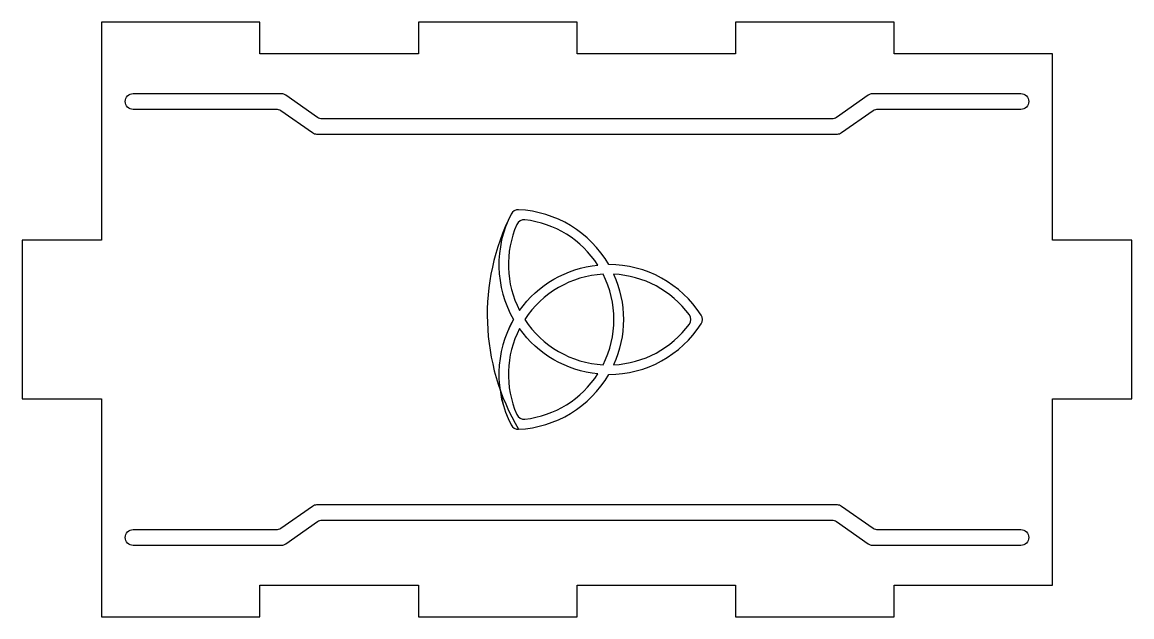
# Model space of a CAD drawing. Header units: inches. Extents: x -2.76 to 2.76, y -2.95 to 0.
import ezdxf

# ---------------------------------------------------------------- set-up
doc = ezdxf.new("R2010")
doc.units = ezdxf.units.IN
doc.layers.get('0').update_dxf_attribs({"linetype": 'CONTINUOUS'})

msp = doc.modelspace()

# ---------------------------------------------------------------- linework, layer by layer
msp.add_lwpolyline([(2.3622, -2.7953), (2.3622, -1.8701), (2.7559, -1.8701), (2.7559, -1.0827), (2.3622, -1.0827), (2.3622, -0.1575), (1.5748, -0.1575), (1.5748, 0), (0.7874, 0), (0.7874, -0.1575), (0, -0.1575), (0, 0), (-0.7874, 0), (-0.7874, -0.1575), (-1.5748, -0.1575), (-1.5748, 0), (-2.3622, 0), (-2.3622, -1.0827), (-2.7559, -1.0827), (-2.7559, -1.8701), (-2.3622, -1.8701), (-2.3622, -2.9528), (-1.5748, -2.9528), (-1.5748, -2.7953), (-0.7874, -2.7953), (-0.7874, -2.9528), (0, -2.9528), (0, -2.7953), (0.7874, -2.7953), (0.7874, -2.9528), (1.5748, -2.9528), (1.5748, -2.7953)], close=True)
for points in [[(1.2917, -0.5573), (-1.2917, -0.5573, -0.153915), (-1.3143, -0.5502), (-1.4714, -0.4402, 0.153915), (-1.4939, -0.4331), (-2.2047, -0.4331, -1), (-2.2047, -0.3543), (-1.4691, -0.3543, -0.153915), (-1.4465, -0.3615), (-1.2895, -0.4714, 0.153915), (-1.2669, -0.4785), (1.2669, -0.4785, 0.153915), (1.2895, -0.4714), (1.4465, -0.3615, -0.153915), (1.4691, -0.3543), (2.2047, -0.3543, -1), (2.2047, -0.4331), (1.4939, -0.4331, 0.153915), (1.4714, -0.4402), (1.3143, -0.5502, -0.153915)], [(-0.3269, -0.9526, 0.255788), (-0.2901, -2.0213, 0.255788), (0.1575, -1.7491, 0.255788), (0.617, -1.4976, 0.292498), (0.617, -1.4552, 0.255788), (0.1575, -1.2036, 0.255788), (-0.2901, -0.9314, 0.292498)], [(0.1575, -1.2036, 0.255788), (-0.2901, -0.9314, 0.292498), (-0.3269, -0.9526, 0.255788), (-0.315, -1.4764, 0.255788), (-0.3269, -2.0001, 0.292498), (-0.2901, -2.0213, 0.255788), (0.1575, -1.7491, 0.255788), (0.617, -1.4976, 0.292498), (0.617, -1.4552, 0.255788)], [(-0.2588, -0.9813, 0.329437), (-0.2994, -1.0047, 0.224932), (-0.2858, -1.4312, -0.215738), (0.1038, -1.2063, 0.224932)], [(0.1298, -1.7011, 0.238332), (0.1298, -1.2516, 0.238332), (-0.2595, -1.4764, 0.238332)], [(0.5582, -1.4998, 0.329437), (0.5582, -1.453, 0.224932), (0.182, -1.2515, -0.215738), (0.182, -1.7013, 0.224932)], [(-0.2994, -1.9481, 0.329437), (-0.2588, -1.9715, 0.224932), (0.1038, -1.7465, -0.215738), (-0.2858, -1.5216, 0.224932)], [(-1.2917, -2.3955), (1.2917, -2.3955, -0.153915), (1.3143, -2.4026), (1.4714, -2.5126, 0.153915), (1.4939, -2.5197), (2.2047, -2.5197, -1), (2.2047, -2.5984), (1.4691, -2.5984, -0.153915), (1.4465, -2.5913), (1.2895, -2.4813, 0.153915), (1.2669, -2.4742), (-1.2669, -2.4742, 0.153915), (-1.2895, -2.4813), (-1.4465, -2.5913, -0.153915), (-1.4691, -2.5984), (-2.2047, -2.5984, -1), (-2.2047, -2.5197), (-1.4939, -2.5197, 0.153915), (-1.4714, -2.5126), (-1.3143, -2.4026, -0.153915)]]:
    msp.add_lwpolyline(points, format="xyb", close=True)
for centre, radius, start, end in [((0.1575, -1.7491), 0.5455, 150, 207.3918), ((-0.2919, -1.982), 0.0394, 207.3918, 272.6082)]:
    msp.add_arc(centre, radius, start, end)

doc.saveas('drawing.dxf')
